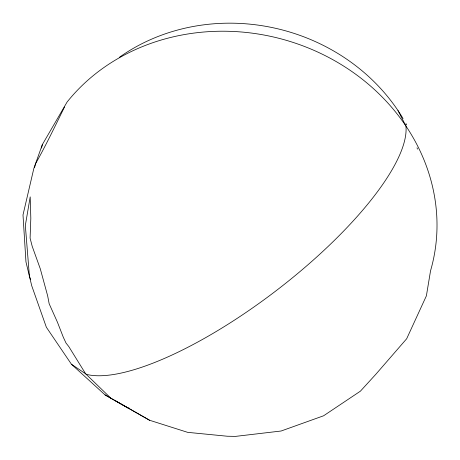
<?xml version="1.0" encoding="UTF-8"?>
<svg xmlns="http://www.w3.org/2000/svg" width="460" height="460" viewBox="0 0 460 460"><rect width="100%" height="100%" fill="white"/><g stroke="black" fill="none" stroke-linecap="round" stroke-linejoin="round"><path stroke-width="0.69" d="M41.538 148.045L42.349 144.578L67.062 102.074A204.378 182.298 14.5 0 1 318.521 52.411A204.378 182.298 14.5 0 1 430.548 270.762L426.391 295.849L406.68 338.744L375.831 374.285L360.404 391.172L323.581 415.788L281.112 431.014L235.543 436.379L227.297 436.235L187.663 432.348L149.603 420.262L105.047 394.898L71.426 364.228L46.362 327.244L31.746 285.821L25.961 261.901L23 214.946L33.81 168.567L42.349 144.578M34.552 167.67L35.512 163.789C45.965 145.308 55.165 125.965 64.492 107.025M129.168 408.135L127.834 407.916L105.047 394.898M115.213 400.62L149.603 420.262M71.426 364.228L86.491 374.382A207.126 63.986 -37.4 0 0 279.95 287.77A207.126 63.986 -37.4 0 0 405.938 126.057L397.992 110.555M110.785 398.124L85.646 373.813L68.781 346.553L66.033 343.074L63.279 337.168L57.425 322.167L49.168 303.767L47.656 295.855L40.279 268.778L32.234 246.416L30.096 238.119L30.82 218.327L30.205 196.863L25.334 225.452L29.411 276.178L30.567 279.536M119.554 57.166A188.887 170.298 14.5 0 1 403.058 118.559M405.961 123.613A188.887 170.298 14.5 0 1 406.663 124.89M417.013 147.804A188.887 170.298 14.5 0 1 417.49 149.132"/></g></svg>
